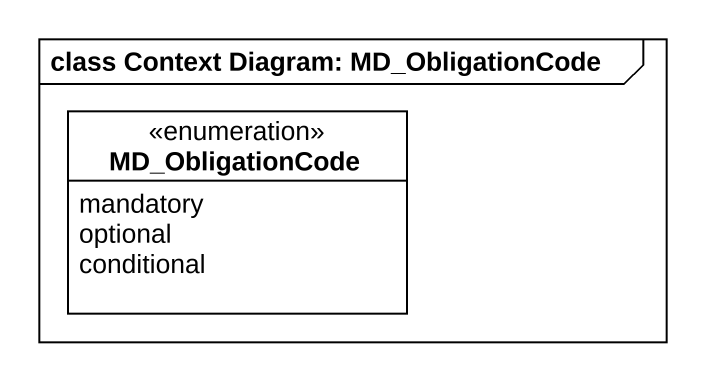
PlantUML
@startuml
mainframe class Context Diagram: MD_ObligationCode
hide circle
hide empty members
enum MD_ObligationCode #FFFFFF {
  mandatory
  optional
  conditional
}
@enduml
